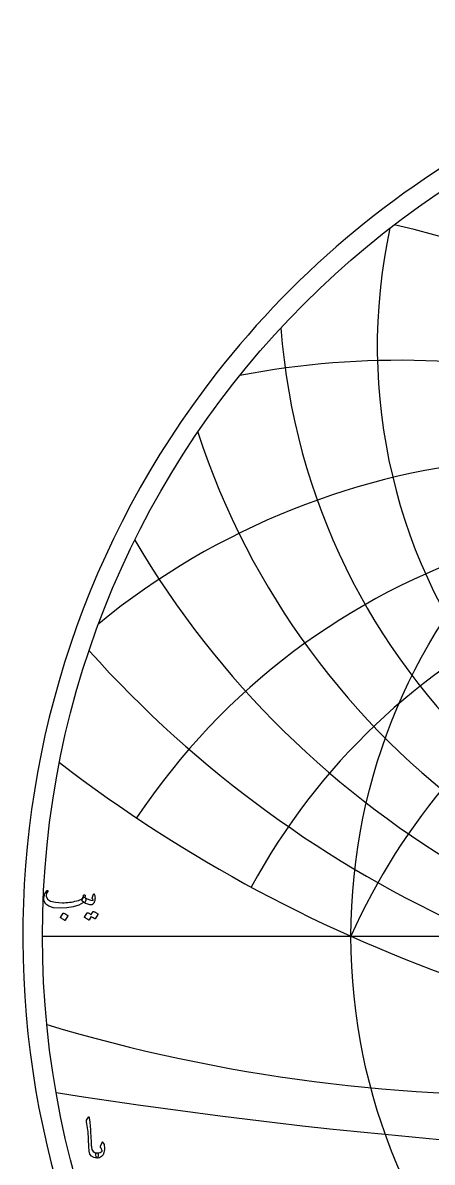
# Model space of a CAD drawing. Header units: millimetres. Extents: x -68 to 68, y -68 to 70.
# Drawn here: x -68.5 to -37.8, y -16.9 to 68.4 of the extents above; entities that cross this region are included whole.
import ezdxf

# ---------------------------------------------------------------- set-up
doc = ezdxf.new("R2010")
doc.units = ezdxf.units.MM
for name, color, linetype in [('CUT_OUTER', 1, 'Continuous'), ('ENGRAVE', 7, 'Continuous'), ('ENGRAVE_FINE', 8, 'Continuous'), ('TEXT', 5, 'Continuous')]:
    doc.layers.add(name, color=color, linetype=linetype)

msp = doc.modelspace()

# ---------------------------------------------------------------- linework, layer by layer
at = {"layer": 'CUT_OUTER'}
for centre, radius, start, end in [((-0.0002, -0.0002), 68.4749, 142.031029, 87.802838), ((-0.0008, 0.001), 68.4737, 92.196314, 142.03149)]:
    msp.add_arc(centre, radius, start, end, dxfattribs=at)
at = {"layer": 'ENGRAVE'}
msp.add_lwpolyline([(-67, 0), (0, 0)], dxfattribs=at)
for radius in [67, 43.8575]:
    msp.add_circle((0, 0), radius, dxfattribs=at)
for centre, radius, start, end in [((0, 44.1868), 41.8883, 167.806282, 270), ((0, 49.2528), 49.2528, 184.286953, 270), ((0, 55.9771), 58.2756, 198.225367, 270), ((0, 65.1849), 69.7945, 210.596579, 270), ((0, -19.5266), 48.008, 90, 156), ((0, -19.5266), 48.008, 90, 156), ((0, 78.366), 85.3124, 221.90416, 270), ((0, 98.5055), 107.8277, 232.445767, 270), ((-30.5344, 113.9561), 125.8643, 253.31406, 271.993096)]:
    msp.add_arc(centre, radius, start, end, dxfattribs=at)
at = {"layer": 'ENGRAVE_FINE'}
for centre, radius, start, end in [((-57.2137, -19.5266), 74.6872, 40, 77.154006), ((-57.2137, -19.5266), 74.6872, 40, 77.154006), ((-40.2835, -19.5266), 62.67, 50, 100.963041), ((-40.2835, -19.5266), 62.67, 50, 100.963041), ((-27.7174, -19.5266), 55.4349, 60, 129.228654), ((-27.7174, -19.5266), 55.4349, 60, 129.228654), ((-17.4735, -19.5266), 51.089, 70, 146.227383), ((-17.4735, -19.5266), 51.089, 70, 146.227383), ((-8.4651, -19.5266), 48.7486, 80, 151.570262), ((-8.4651, -19.5266), 48.7486, 80, 151.570262), ((0, 410.0077), 426.843, 261.109199, 270)]:
    msp.add_arc(centre, radius, start, end, dxfattribs=at)
at = {"layer": 'TEXT'}
for points in [[(-63.8217, 2.9123), (-63.8176, 2.9102), (-63.8137, 2.908), (-63.8101, 2.9059), (-63.8068, 2.9038), (-63.8035, 2.9014), (-63.7999, 2.8984), (-63.796, 2.895), (-63.7919, 2.891), (-63.7576, 2.8505), (-63.744, 2.7931), (-63.7512, 2.7185), (-63.7791, 2.627), (-63.8049, 2.5714), (-63.8313, 2.5365), (-63.8582, 2.5224), (-63.8856, 2.5291), (-63.8994, 2.5357), (-63.9111, 2.5386), (-63.9207, 2.5378), (-63.9281, 2.5333), (-64.2773, 2.3422), (-64.6946, 2.2076), (-65.18, 2.1293), (-65.7336, 2.1075), (-66.1812, 2.1458), (-66.5192, 2.248), (-66.7475, 2.4141), (-66.8662, 2.644), (-66.8846, 2.7526), (-66.8886, 2.8612), (-66.8782, 2.9698), (-66.8534, 3.0783), (-66.8196, 3.1744), (-66.7779, 3.2625), (-66.7281, 3.3426), (-66.6703, 3.4147), (-66.6594, 3.4238), (-66.648, 3.4296), (-66.636, 3.4323), (-66.6235, 3.4318), (-66.6118, 3.4267), (-66.6022, 3.4201), (-66.5948, 3.4118), (-66.5894, 3.402), (-66.587, 3.3924), (-66.5884, 3.3807), (-66.5934, 3.3668), (-66.6022, 3.3509), (-66.664, 3.2604), (-66.7044, 3.172), (-66.7236, 3.0858), (-66.7214, 3.0017), (-66.6203, 2.7909), (-66.385, 2.6398), (-66.0157, 2.5482), (-65.5121, 2.5163), (-65.3739, 2.5184), (-65.2359, 2.5248), (-65.0982, 2.5354), (-64.9607, 2.5503), (-64.8243, 2.5695), (-64.6898, 2.5929), (-64.5571, 2.6206), (-64.4263, 2.6525), (-64.2994, 2.6887), (-64.1953, 2.7249), (-64.1142, 2.7611), (-64.0559, 2.7973), (-64.0334, 2.8165), (-64.0128, 2.8399), (-63.994, 2.8676), (-63.9771, 2.8995), (-63.9613, 2.9352), (-63.9457, 2.974), (-63.9304, 3.0161), (-63.9154, 3.0613), (-63.9095, 3.0752), (-63.9005, 3.0869), (-63.8882, 3.0964), (-63.8728, 3.1039), (-63.8563, 3.1079), (-63.8409, 3.1071), (-63.8265, 3.1015), (-63.8132, 3.0911), (-63.8025, 3.0767), (-63.7961, 3.0592), (-63.794, 3.0384), (-63.7961, 3.0145)], [(-63.9494, 2.5716), (-63.9957, 2.6155), (-64.0197, 2.6706), (-64.0213, 2.7369), (-64.0005, 2.8143), (-63.9556, 2.8838), (-63.9143, 2.9261), (-63.8768, 2.9413), (-63.843, 2.9293), (-63.6833, 2.8237), (-63.5236, 2.7494), (-63.364, 2.7066), (-63.2043, 2.6951), (-63.1987, 2.6962), (-63.1947, 2.6994), (-63.1923, 2.7047), (-63.1915, 2.7122), (-63.1955, 2.7263), (-63.2075, 2.7473), (-63.2274, 2.7752), (-63.2554, 2.8101), (-63.2607, 2.8207), (-63.2639, 2.8314), (-63.265, 2.842), (-63.2639, 2.8527), (-63.1617, 3.1465), (-63.1569, 3.1577), (-63.151, 3.1656), (-63.1441, 3.1704), (-63.1361, 3.172), (-63.1282, 3.1707), (-63.1212, 3.1667), (-63.1154, 3.16), (-63.1106, 3.1507), (-63.0787, 3.0552), (-63.0595, 2.9602), (-63.0531, 2.8657), (-63.0595, 2.7718), (-63.0803, 2.6549), (-63.1085, 2.5599), (-63.1441, 2.4867), (-63.1872, 2.4354), (-63.22, 2.4072), (-63.25, 2.3864), (-63.2775, 2.3731), (-63.3022, 2.3672), (-63.4449, 2.3641), (-63.6003, 2.3971), (-63.7685, 2.4662), (-63.9494, 2.5716)], [(-65.4355, 1.7285), (-65.4302, 1.7339), (-65.4227, 1.7371), (-65.4131, 1.7381), (-65.4014, 1.7371), (-65.3187, 1.7035), (-65.2407, 1.6625), (-65.1675, 1.6141), (-65.0991, 1.5582), (-65.0925, 1.5497), (-65.0895, 1.5412), (-65.0903, 1.5327), (-65.0949, 1.5242), (-65.295, 1.2005), (-65.3024, 1.1928), (-65.312, 1.191), (-65.3237, 1.1949), (-65.3376, 1.2048), (-65.3495, 1.2133), (-65.3684, 1.2261), (-65.3943, 1.2431), (-65.427, 1.2644), (-65.4672, 1.29), (-65.5153, 1.3198), (-65.5715, 1.3538), (-65.6356, 1.3922), (-65.6441, 1.3985), (-65.6484, 1.4049), (-65.6484, 1.4113), (-65.6441, 1.4177)], [(-63.1915, 1.8478), (-63.1862, 1.8531), (-63.1787, 1.8563), (-63.1691, 1.8573), (-63.1574, 1.8563), (-63.1155, 1.8406), (-63.0749, 1.8233), (-63.0357, 1.8044), (-62.9978, 1.7839), (-62.9609, 1.7615), (-62.9248, 1.7371), (-62.8896, 1.7104), (-62.8551, 1.6817), (-62.8485, 1.6729), (-62.8455, 1.6636), (-62.8463, 1.6538), (-62.8509, 1.6434), (-63.0552, 1.3198), (-63.0608, 1.3155), (-63.0691, 1.3155), (-63.08, 1.3198), (-63.0936, 1.3283), (-63.1029, 1.3361), (-63.118, 1.3469), (-63.1391, 1.3606), (-63.166, 1.3772), (-63.199, 1.3971), (-63.2383, 1.4204), (-63.2841, 1.4471), (-63.3363, 1.4773), (-63.4981, 1.2261), (-63.5055, 1.2184), (-63.5151, 1.2165), (-63.5268, 1.2205), (-63.5407, 1.2303), (-63.5526, 1.2389), (-63.5715, 1.2516), (-63.5973, 1.2687), (-63.6301, 1.29), (-63.6703, 1.3155), (-63.7184, 1.3453), (-63.7746, 1.3794), (-63.8387, 1.4177), (-63.8454, 1.4241), (-63.8483, 1.4305), (-63.8475, 1.4369), (-63.843, 1.4432), (-63.6343, 1.7541), (-63.629, 1.7594), (-63.6216, 1.7626), (-63.612, 1.7637), (-63.6003, 1.7626), (-63.5646, 1.751), (-63.53, 1.7376), (-63.4965, 1.7223), (-63.464, 1.7051), (-63.4326, 1.6864), (-63.4023, 1.6663), (-63.373, 1.6448), (-63.3448, 1.6221)], [(-63.5481, -13.5402), (-63.5399, -13.5274), (-63.5321, -13.5189), (-63.525, -13.5146), (-63.5183, -13.5146), (-63.5082, -13.5202), (-63.4991, -13.537), (-63.4912, -13.5649), (-63.4842, -13.604), (-63.4491, -13.9221), (-63.4204, -14.2161), (-63.398, -14.4862), (-63.382, -14.7324), (-63.3718, -14.9429), (-63.3624, -15.1316), (-63.3537, -15.2985), (-63.3459, -15.4435), (-63.3391, -15.5667), (-63.3336, -15.6681), (-63.3295, -15.7477), (-63.3267, -15.8054), (-63.2889, -15.9784), (-63.2053, -16.1056), (-63.076, -16.1871), (-62.9009, -16.2227), (-62.8522, -16.2355), (-62.821, -16.2653), (-62.8075, -16.3122), (-62.8115, -16.376), (-62.8314, -16.4766), (-62.853, -16.5485), (-62.8761, -16.5916), (-62.9009, -16.606), (-63.1473, -16.5735), (-63.3288, -16.4761), (-63.4454, -16.3138), (-63.497, -16.0865), (-63.5051, -15.9778), (-63.5125, -15.8688), (-63.519, -15.7595), (-63.5247, -15.65), (-63.5299, -15.5402), (-63.5348, -15.4302), (-63.5395, -15.3199), (-63.5439, -15.2093), (-63.5518, -14.9984), (-63.563, -14.8085), (-63.5774, -14.6397), (-63.595, -14.4918), (-63.6157, -14.3499), (-63.6397, -14.1986), (-63.6668, -14.0379), (-63.6971, -13.868), (-63.7011, -13.8374), (-63.7003, -13.8095), (-63.6947, -13.7842), (-63.6844, -13.7616)], [(-62.6454, -15.7075), (-62.5262, -15.4435), (-62.5086, -15.4145), (-62.49, -15.4041), (-62.4703, -15.4124), (-62.4495, -15.4393), (-62.4112, -15.5198), (-62.3814, -15.6037), (-62.3601, -15.6911), (-62.3473, -15.782), (-62.3433, -15.8769), (-62.3484, -15.9763), (-62.3625, -16.0802), (-62.3857, -16.1887), (-62.4562, -16.3712), (-62.5656, -16.5016), (-62.7138, -16.5799), (-62.9009, -16.606), (-62.9224, -16.5924), (-62.9445, -16.5517), (-62.9672, -16.4838), (-62.9903, -16.3888), (-62.997, -16.338), (-62.9956, -16.2962), (-62.9863, -16.2635), (-62.969, -16.2398), (-62.9552, -16.2307), (-62.9392, -16.2249), (-62.9211, -16.2222), (-62.9009, -16.2227), (-62.783, -16.219), (-62.6805, -16.1951), (-62.5935, -16.1509), (-62.5219, -16.0865), (-62.5187, -16.0814), (-62.5177, -16.0748), (-62.5187, -16.0665), (-62.5219, -16.0567), (-62.5387, -15.9965), (-62.5634, -15.9353), (-62.5962, -15.873), (-62.6369, -15.8097), (-62.6502, -15.7858), (-62.656, -15.7607), (-62.6545, -15.7347), (-62.6454, -15.7075)]]:
    msp.add_lwpolyline(points, close=True, dxfattribs=at)

doc.saveas('drawing.dxf')
